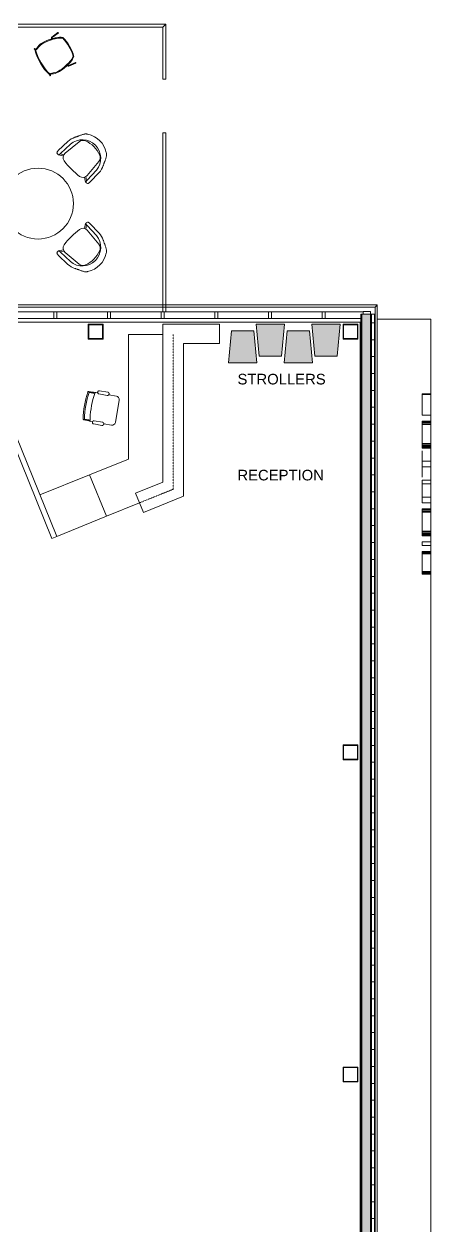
# Model space of a CAD drawing. Header units: inches. Extents: x -445 to 366, y -514 to 778.
# Drawn here: x 92 to 366, y -28 to 778 of the extents above; entities that cross this region are included whole.
import ezdxf

# ---------------------------------------------------------------- set-up
doc = ezdxf.new("R2010")
doc.units = ezdxf.units.IN
doc.header["$MEASUREMENT"] = 0
doc.linetypes.add('Overhead_2_', pattern=[0.15625, 0.09375, -0.0625])
for name, color, linetype, lineweight in [('A-DETL', 90, 'Continuous', 9), ('A-DETL-GENF', 92, 'Continuous', 9), ('A-DETL-THIN', 151, 'Continuous', 9), ('A-FLOR', 192, 'Continuous', 9), ('A-FLOR-HRAL', 11, 'Continuous', 9), ('A-FLOR-OVHD', 1, 'Overhead_2_', 9), ('A-GENM', 13, 'Continuous', 9), ('A-GLAZ-CWMG', 51, 'Continuous', 9), ('A-WALL', 113, 'Continuous', 9), ('A-WALL-PATT', 111, 'Continuous', 13), ('G-ANNO-TEXT', 231, 'Continuous', 9), ('I-FURN', 30, 'Continuous', 13), ('I-WALL', 2, 'Continuous', 9), ('S-COLS', 52, 'Continuous', 9)]:
    doc.layers.add(name, color=color, linetype=linetype, lineweight=lineweight)
doc.styles.add('Arial', font='arial.ttf', dxfattribs={"height": 7.125})

# ---------------------------------------------------------------- blocks, each defined once
blk = doc.blocks.new('HSS-Hollow Structural Section-Column - HSS10X10X3_8-1292112-Test Fit - Mezzanine Plan')
at = {"layer": 'S-COLS'}
h = blk.add_hatch(dxfattribs=at)
h.set_pattern_fill('FP_6', color=256, style=0, pattern_type=2)
h.set_pattern_definition([(315, (-289.956, 311.513), (9.5035, 9.5035), []), (315, (-275.556, 311.513), (9.5035, 9.5035), [])])
h.paths.add_polyline_path([(-5, -5), (5, -5), (5, 5), (-5, 5)], flags=0)
h.paths.add_polyline_path([(-4.651, -4.651), (-4.651, 4.651), (4.651, 4.651), (4.651, -4.651)], flags=0)
for p, q in [((5, 5), (-5, 5)), ((-5, 5), (-5, -5)), ((-4.651, -4.651), (-4.651, 4.651)), ((-4.651, 4.651), (4.651, 4.651)), ((4.651, 4.651), (4.651, -4.651)), ((5, -5), (5, 5)), ((-5, -5), (5, -5)), ((4.651, -4.651), (-4.651, -4.651))]:
    blk.add_line(p, q, dxfattribs=at)
blk = doc.blocks.new('HSS-Hollow Structural Section-Column - HSS10X10X3_8-762141-Test Fit - Mezzanine Plan')
at = {"layer": 'S-COLS'}
h = blk.add_hatch(dxfattribs=at)
h.set_pattern_fill('FP_7', color=256, style=0, pattern_type=2)
h.set_pattern_definition([(135, (571.956, -311.513), (-9.50352, -9.50352), []), (135, (557.556, -311.513), (-9.50352, -9.50352), [])])
h.paths.add_polyline_path([(5, -5), (5, 5), (-5, 5), (-5, -5), (-1.803, -5)], flags=0)
h.paths.add_polyline_path([(4.651, -4.651), (-4.651, -4.651), (-4.651, 4.651), (4.651, 4.651)], flags=0)
for p, q in [((5, 5), (-5, 5)), ((-5, 5), (-5, -5)), ((-4.651, -4.651), (-4.651, 4.651)), ((-4.651, 4.651), (4.651, 4.651)), ((4.651, 4.651), (4.651, -4.651)), ((5, -5), (5, 5)), ((-5, -5), (5, -5)), ((4.651, -4.651), (-4.651, -4.651))]:
    blk.add_line(p, q, dxfattribs=at)
blk = doc.blocks.new('HSS-Hollow Structural Section-Column - HSS10X10X3_8-762142-Test Fit - Mezzanine Plan')
at = {"layer": 'S-COLS'}
h = blk.add_hatch(dxfattribs=at)
h.set_pattern_fill('FP_12', color=256, style=0, pattern_type=2)
h.set_pattern_definition([(315, (-73.956, 311.513), (9.5035, 9.5035), []), (315, (-59.556, 311.513), (9.5035, 9.5035), [])])
h.paths.add_polyline_path([(-5, -4.651), (-5, -5), (5, -5), (5, 5), (-5, 5), (-5, 4.651)], flags=0)
h.paths.add_polyline_path([(-4.651, -4.651), (-4.651, 4.651), (4.651, 4.651), (4.651, -4.651)], flags=0)
for p, q in [((5, 5), (-5, 5)), ((-5, 5), (-5, -5)), ((-4.651, -4.651), (-4.651, 4.651)), ((-4.651, 4.651), (4.651, 4.651)), ((4.651, 4.651), (4.651, -4.651)), ((5, -5), (5, 5)), ((-5, -5), (5, -5)), ((4.651, -4.651), (-4.651, -4.651))]:
    blk.add_line(p, q, dxfattribs=at)
blk = doc.blocks.new('Quad Corner Mullion - 5_ x 5_ Quad Corner-1210777-Test Fit - Mezzanine Plan')
at = {"layer": 'A-GLAZ-CWMG'}
for p, q in [((2.5, 2.5), (0.6875, 2.5)), ((2.5, -2.5), (2.5, 2.5)), ((0.6875, -2.5), (2.5, -2.5))]:
    blk.add_line(p, q, dxfattribs=at)
blk = doc.blocks.new('Rectangular Mullion - 2_ x 4_5_ rectangular-1186796-Test Fit - Mezzanine Plan')
at = {"layer": 'A-GLAZ-CWMG'}
for p, q in [((294.51, 580.71), (294.51, 585.21)), ((294.51, 585.21), (320.01, 585.21)), ((318.39, 580.71), (294.51, 580.71)), ((320.01, 585.21), (320.01, 583.64))]:
    blk.add_line(p, q, dxfattribs=at)
blk = doc.blocks.new('Rectangular Mullion - 2_ x 4_5_ rectangular-866087-Test Fit - Mezzanine Plan')
at = {"layer": 'A-GLAZ-CWMG'}
for p, q in [((78.51, 580.71), (78.51, 585.21)), ((78.51, 585.21), (112.51, 585.21)), ((112.51, 580.71), (78.51, 580.71)), ((112.51, 585.21), (112.51, 580.71))]:
    blk.add_line(p, q, dxfattribs=at)
blk = doc.blocks.new('Pad_Site_Main Canopy - Main Canopy-1298050-Test Fit - Mezzanine Plan')
at = {"layer": 'A-GENM'}
for p, q in [((1094.41, 36), (1094.41, 0)), ((923.31, 0), (0, 0)), ((942.59, 0), (938.61, 0)), ((949.02, 0), (945.04, 0)), ((971.06, 0), (967.08, 0)), ((988.36, 0), (986.36, 0)), ((1007.78, 0), (1006.09, 0)), ((1029.82, 0), (1025.84, 0)), ((1094.16, 0), (1044.21, 0)), ((1094.41, 0), (1094.16, 0))]:
    blk.add_line(p, q, dxfattribs=at)
blk = doc.blocks.new('HSS-Hollow Structural Section-Column - HSS10X10X3_8-913546-Test Fit - Mezzanine Plan')
at = {"layer": 'S-COLS'}
h = blk.add_hatch(dxfattribs=at)
h.set_pattern_fill('FP_24', color=256, style=0, pattern_type=2)
h.set_pattern_definition([(135, (571.956, -140.513), (-9.5035, -9.5035), []), (135, (557.556, -140.513), (-9.5035, -9.5035), [])])
h.paths.add_polyline_path([(5, -5), (5, 5), (-5, 5), (-5, -5), (4.651, -5)], flags=0)
h.paths.add_polyline_path([(4.651, -4.651), (-4.651, -4.651), (-4.651, 4.651), (4.651, 4.651)], flags=0)
for p, q in [((5, 5), (-5, 5)), ((-5, 5), (-5, -5)), ((-4.651, -4.651), (-4.651, 4.651)), ((-4.651, 4.651), (4.651, 4.651)), ((4.651, 4.651), (4.651, -4.651)), ((5, -5), (5, 5)), ((-5, -5), (5, -5)), ((4.651, -4.651), (-4.651, -4.651))]:
    blk.add_line(p, q, dxfattribs=at)
blk = doc.blocks.new('Rectangular Mullion - 2_ x 4_5_ rectangular-944029-Test Fit - Mezzanine Plan')
at = {"layer": 'A-GLAZ-CWMG'}
for p, q in [((-1, -2.25), (-1, 2.25)), ((-1, 2.25), (1, 2.25)), ((1, 2.25), (1, -2.25)), ((1, -2.25), (-1, -2.25))]:
    blk.add_line(p, q, dxfattribs=at)
blk = doc.blocks.new('Corrugated Wall Panel - Corrugated Wall Panel-1604849-Test Fit - Mezzanine Plan')
at = {"layer": 'A-GENM'}
for p, q in [((329.51, 589.96), (41.51, 589.96)), ((41.51, 589.92), (329.47, 589.92)), ((41.51, 588.46), (328.01, 588.46)), ((329.47, 589.92), (328.01, 588.46)), ((328.01, 588.46), (328.01, 583.64)), ((329.47, 589.92), (329.47, -478)), ((329.51, -478.04), (329.51, 589.96))]:
    blk.add_line(p, q, dxfattribs=at)
blk = doc.blocks.new('Hecht_PAD_AA-Arch_detached_rvt-1-Test Fit - Mezzanine Plan')
at = {"layer": 'A-WALL-PATT'}
h = blk.add_hatch(dxfattribs=at)
h.set_pattern_fill('FP_1', color=256, style=0, pattern_type=2)
h.set_pattern_definition([(0, (0, 0), (30.72, 7.68), [1.267, -21.773, 1.267, -21.773, -122.88]), (0, (0, 0), (30.72, 7.68), [-46.08, 1.267, -44.813, 1.267, -21.773, -53.76]), (0, (0, 0), (30.72, 7.68), [-115.2, 1.267, -14.093, 1.267, -37.133]), (120, (11.52, 3.84), (-22.011075, 22.7643), [1.267, -21.773, 1.267, -21.773, -122.88]), (120, (11.52, 3.84), (-22.011075, 22.7643), [-46.08, 1.267, -44.813, 1.267, -21.773, -53.76]), (120, (11.52, 3.84), (-22.011075, 22.7643), [-115.2, 1.267, -14.093, 1.267, -37.133]), (240, (15.36, 19.2), (-8.708925, -30.4443), [1.267, -21.773, 1.267, -21.773, -122.88]), (240, (15.36, 19.2), (-8.708925, -30.4443), [-46.08, 1.267, -44.813, 1.267, -21.773, -53.76]), (240, (15.36, 19.2), (-8.708925, -30.4443), [-115.2, 1.267, -14.093, 1.267, -37.133])])
h.paths.add_polyline_path([(318.39, -467.54), (319.01, -467.54), (319.01, 583.64), (318.39, 583.64), (318.39, -466.92)], flags=0)
blk.add_hatch(color=256, dxfattribs=at).paths.add_polyline_path([(319.01, -473.54), (325.01, -473.54), (325.01, 583.64), (319.01, 583.64), (319.01, -470.96)], flags=0)
h = blk.add_hatch(dxfattribs=at)
h.set_pattern_fill('FP_3', color=256, style=0, pattern_type=2)
h.set_pattern_definition([(0, (0, 0), (0, 4.798), []), (315, (0, 0), (4.798427, 0), [6.786, -6.786]), (45, (0, 0), (4.798427, 0), [6.786, -6.786])])
h.paths.add_polyline_path([(325.51, -474.04), (325.51, 583.64), (325.01, 583.64), (325.01, -474.04)], flags=0)
h = blk.add_hatch(dxfattribs=at)
h.set_pattern_fill('FP_2', color=256, style=0, pattern_type=2)
h.set_pattern_definition([(0, (0, 0), (0, 11.331), []), (90, (0, 0), (-11.331, 7e-16), [])])
h.paths.add_polyline_path([(327.51, -476.04), (327.51, 583.64), (325.51, 583.64), (325.51, -476.04), (326.59, -476.04)], flags=0)
at = {"layer": 'A-GENM'}
for p, q in [((359.51, 529.94), (359.51, 530.25)), ((359.51, 530.25), (365.51, 530.25)), ((359.51, 529.94), (359.51, 515.87)), ((365.51, 529.94), (359.51, 529.94)), ((365.51, 530.25), (365.51, 529.94)), ((365.51, 515.87), (365.51, 529.94)), ((359.51, 515.87), (365.51, 515.87)), ((359.51, 511.6), (359.51, 511.89)), ((359.51, 511.89), (365.51, 511.89)), ((359.51, 510.98), (359.51, 511.6)), ((359.51, 511.6), (365.51, 511.6)), ((359.51, 510.12), (359.51, 510.98)), ((359.51, 510.98), (365.51, 510.98)), ((359.51, 509.78), (359.51, 510.12)), ((359.51, 510.12), (365.51, 510.12)), ((359.51, 509.78), (359.51, 496.93)), ((365.51, 509.78), (359.51, 509.78)), ((365.51, 511.89), (365.51, 511.6)), ((365.51, 511.6), (365.51, 510.98)), ((365.51, 510.98), (365.51, 510.12)), ((365.51, 510.12), (365.51, 509.78)), ((365.51, 496.93), (365.51, 509.78)), ((359.51, 496.93), (365.51, 496.93)), ((359.51, 496.48), (359.51, 496.93)), ((359.51, 495.68), (359.51, 496.48)), ((359.51, 496.48), (365.51, 496.48)), ((359.51, 495.02), (359.51, 495.68)), ((359.51, 495.68), (365.51, 495.68)), ((359.51, 494.5), (359.51, 495.02)), ((359.51, 495.02), (365.51, 495.02)), ((359.51, 494.13), (359.51, 494.5)), ((359.51, 494.5), (365.51, 494.5)), ((359.51, 493.9), (359.51, 494.13)), ((359.51, 494.13), (365.51, 494.13)), ((359.51, 493.83), (359.51, 493.9)), ((359.51, 493.9), (365.51, 493.9)), ((359.51, 493.83), (365.51, 493.83)), ((359.51, 485.11), (359.51, 492.13)), ((365.51, 496.93), (365.51, 496.48)), ((365.51, 496.48), (365.51, 495.68)), ((365.51, 495.68), (365.51, 495.02)), ((365.51, 495.02), (365.51, 494.5)), ((365.51, 494.5), (365.51, 494.13)), ((365.51, 494.13), (365.51, 493.9)), ((365.51, 493.9), (365.51, 493.83)), ((365.51, 492.13), (365.51, 485.11)), ((359.51, 485.11), (359.51, 481.43)), ((365.51, 485.11), (359.51, 485.11)), ((365.51, 481.43), (365.51, 485.11)), ((359.51, 481.43), (365.51, 481.43)), ((359.51, 474.41), (359.51, 481.43)), ((365.51, 481.43), (365.51, 474.41)), ((359.51, 472.4), (359.51, 469.96)), ((365.51, 472.4), (359.51, 472.4)), ((359.51, 469.96), (365.51, 469.96)), ((359.51, 461.04), (359.51, 469.96)), ((365.51, 469.96), (365.51, 472.4)), ((365.51, 469.96), (365.51, 461.04)), ((359.51, 461.04), (359.51, 457.1)), ((365.51, 461.04), (359.51, 461.04)), ((365.51, 457.1), (365.51, 461.04)), ((359.51, 457.1), (365.51, 457.1)), ((359.51, 452.84), (359.51, 453.12)), ((359.51, 453.12), (365.51, 453.12)), ((359.51, 452.22), (359.51, 452.84)), ((359.51, 452.84), (365.51, 452.84)), ((359.51, 451.36), (359.51, 452.22)), ((359.51, 452.22), (365.51, 452.22)), ((359.51, 451.02), (359.51, 451.36)), ((359.51, 451.36), (365.51, 451.36)), ((365.51, 453.12), (365.51, 452.84)), ((365.51, 452.84), (365.51, 452.22)), ((365.51, 452.22), (365.51, 451.36)), ((365.51, 451.36), (365.51, 451.02)), ((359.51, 451.02), (359.51, 438.17)), ((365.51, 451.02), (359.51, 451.02)), ((365.51, 438.17), (365.51, 451.02)), ((359.51, 438.17), (365.51, 438.17)), ((359.51, 437.71), (359.51, 438.17)), ((359.51, 436.92), (359.51, 437.71)), ((359.51, 437.71), (365.51, 437.71)), ((359.51, 436.26), (359.51, 436.92)), ((359.51, 436.92), (365.51, 436.92)), ((359.51, 435.74), (359.51, 436.26)), ((359.51, 436.26), (365.51, 436.26)), ((359.51, 435.36), (359.51, 435.74)), ((359.51, 435.74), (365.51, 435.74)), ((359.51, 435.14), (359.51, 435.36)), ((359.51, 435.36), (365.51, 435.36)), ((359.51, 435.07), (359.51, 435.14)), ((359.51, 435.14), (365.51, 435.14)), ((365.51, 438.17), (365.51, 437.71)), ((365.51, 437.71), (365.51, 436.92)), ((365.51, 436.92), (365.51, 436.26)), ((365.51, 436.26), (365.51, 435.74)), ((365.51, 435.74), (365.51, 435.36)), ((365.51, 435.36), (365.51, 435.14)), ((365.51, 435.14), (365.51, 435.07)), ((359.51, 435.07), (365.51, 435.07)), ((359.51, 431.09), (359.51, 428.64)), ((365.51, 431.09), (359.51, 431.09)), ((359.51, 428.64), (365.51, 428.64)), ((365.51, 428.64), (365.51, 431.09)), ((359.51, 424.47), (359.51, 424.66)), ((359.51, 424.66), (365.51, 424.66)), ((359.51, 424.35), (359.51, 424.47)), ((359.51, 424.47), (365.51, 424.47)), ((359.51, 424.08), (359.51, 424.35)), ((359.51, 424.35), (365.51, 424.35)), ((359.51, 423.38), (359.51, 424.08)), ((359.51, 424.08), (365.51, 424.08)), ((359.51, 423.03), (359.51, 423.38)), ((359.51, 423.38), (365.51, 423.38)), ((359.51, 423.03), (359.51, 411.11)), ((365.51, 423.03), (359.51, 423.03)), ((365.51, 424.66), (365.51, 424.47)), ((365.51, 424.47), (365.51, 424.35)), ((365.51, 424.35), (365.51, 424.08)), ((365.51, 424.08), (365.51, 423.38)), ((365.51, 423.38), (365.51, 423.03)), ((365.51, 411.11), (365.51, 423.03)), ((359.51, 411.11), (365.51, 411.11)), ((359.51, 410.82), (359.51, 411.11)), ((365.51, 411.11), (365.51, 410.82)), ((359.51, 410.18), (359.51, 410.82)), ((359.51, 410.82), (365.51, 410.82)), ((359.51, 409.97), (359.51, 410.18)), ((359.51, 410.18), (365.51, 410.18)), ((359.51, 409.36), (359.51, 409.97)), ((359.51, 409.97), (365.51, 409.97)), ((365.51, 409.36), (359.51, 409.36)), ((365.51, 410.82), (365.51, 410.18)), ((365.51, 410.18), (365.51, 409.97)), ((365.51, 409.97), (365.51, 409.36))]:
    blk.add_line(p, q, dxfattribs=at)
at = {"layer": 'A-WALL'}
for p, q in [((318.39, 583.64), (318.39, -466.92)), ((328.01, 583.64), (318.39, 583.64)), ((319.01, -467.54), (319.01, 583.64)), ((325.01, -473.54), (325.01, 583.64)), ((325.51, -474.04), (325.51, 583.64)), ((327.51, -476.04), (327.51, 583.64)), ((328.01, -476.54), (328.01, 583.64))]:
    blk.add_line(p, q, dxfattribs=at)
for name, p in [('Corrugated Wall Panel - Corrugated Wall Panel-1604849-Test Fit - Mezzanine Plan', (0, 0)), ('Rectangular Mullion - 2_ x 4_5_ rectangular-866087-Test Fit - Mezzanine Plan', (0, 0)), ('Rectangular Mullion - 2_ x 4_5_ rectangular-866087-Test Fit - Mezzanine Plan', (36, 0)), ('Rectangular Mullion - 2_ x 4_5_ rectangular-866087-Test Fit - Mezzanine Plan', (72, 0)), ('Rectangular Mullion - 2_ x 4_5_ rectangular-866087-Test Fit - Mezzanine Plan', (108, 0)), ('Rectangular Mullion - 2_ x 4_5_ rectangular-866087-Test Fit - Mezzanine Plan', (144, 0)), ('Rectangular Mullion - 2_ x 4_5_ rectangular-866087-Test Fit - Mezzanine Plan', (180, 0)), ('Rectangular Mullion - 2_ x 4_5_ rectangular-1186796-Test Fit - Mezzanine Plan', (0, 0))]:
    blk.add_blockref(name, p)
for name, p, rotation in [('Pad_Site_Main Canopy - Main Canopy-1298050-Test Fit - Mezzanine Plan', (365.51, -513.96), 89.9999999999999), ('Quad Corner Mullion - 5_ x 5_ Quad Corner-1210777-Test Fit - Mezzanine Plan', (322.51, 582.96), 89.99999999999991), ('HSS-Hollow Structural Section-Column - HSS10X10X3_8-913546-Test Fit - Mezzanine Plan', (140.51, 571.96), 270.0000000000001), ('HSS-Hollow Structural Section-Column - HSS10X10X3_8-762141-Test Fit - Mezzanine Plan', (311.51, 571.96), 270.0000000000002), ('HSS-Hollow Structural Section-Column - HSS10X10X3_8-1292112-Test Fit - Mezzanine Plan', (311.51, 289.96), 89.99999999999993), ('HSS-Hollow Structural Section-Column - HSS10X10X3_8-762142-Test Fit - Mezzanine Plan', (311.51, 73.96), 89.99999999999993)]:
    blk.add_blockref(name, p, dxfattribs=dict(rotation=rotation))
at = {"extrusion": (0, 0, -1), "rotation": 180}
for p in [(-113.51, 582.96), (-149.51, 582.96), (-185.51, 582.96), (-221.51, 582.96), (-257.51, 582.96), (-293.51, 582.96)]:
    blk.add_blockref('Rectangular Mullion - 2_ x 4_5_ rectangular-944029-Test Fit - Mezzanine Plan', p, dxfattribs=at)
blk = doc.blocks.new('Seating - Desk - Task - Steelcase - Think - EX-C1-2109714-Test Fit - Mezzanine Plan')
at = {"layer": 'I-FURN'}
for p, q in [((-8.93, 8.24), (-8.93, 5.4)), ((9.24, 4.39), (9.24, 8.25)), ((-11.1, 1.6), (-11.1, -4.01)), ((-9.83, 3.91), (-9.83, 2.66)), ((-8.94, -4.01), (-8.94, 1.6)), ((-8.93, 5.38), (-8.93, 4.37)), ((9.34, 1.6), (9.34, -4.01)), ((9.91, 2.54), (9.91, 3.91)), ((11.51, -4.01), (11.51, 1.6)), ((-9.83, -5.07), (-9.83, -10.25)), ((9.91, -10.14), (9.91, -4.96)), ((-7.53, -12.55), (7.72, -12.55))]:
    blk.add_line(p, q, dxfattribs=at)
at = {"layer": 'I-FURN', "flags": 128}
for points in [[(-9.44, 8.69), (-9.44, 8.06), (-9.44, 7.48), (-9.44, 6.95), (-9.44, 6.49), (-9.44, 6.08), (-9.44, 5.73), (-9.44, 5.44), (-9.44, 5.21), (-9.44, 5.04), (-9.44, 4.93), (-9.44, 4.88), (-9.44, 4.88)], [(9.75, 4.9), (9.75, 4.93), (9.75, 5.02), (9.75, 5.17), (9.75, 5.38), (9.75, 5.65), (9.75, 5.98), (9.75, 6.37), (9.75, 6.82), (9.75, 7.33), (9.75, 7.89), (9.75, 8.51), (9.75, 8.71)], [(-8.94, 1.6), (-8.94, 1.64), (-8.94, 1.68), (-8.94, 1.73), (-8.95, 1.77), (-8.96, 1.81), (-8.97, 1.86), (-8.98, 1.9), (-8.99, 1.94), (-9.01, 1.98), (-9.02, 2.02), (-9.04, 2.06), (-9.06, 2.1), (-9.08, 2.14), (-9.1, 2.17), (-9.12, 2.21), (-9.15, 2.24), (-9.18, 2.28), (-9.2, 2.31), (-9.23, 2.34), (-9.26, 2.37), (-9.3, 2.4), (-9.33, 2.43), (-9.36, 2.46), (-9.4, 2.48), (-9.43, 2.51), (-9.47, 2.53), (-9.51, 2.55), (-9.55, 2.57), (-9.59, 2.59), (-9.63, 2.61), (-9.67, 2.62), (-9.71, 2.64), (-9.75, 2.65), (-9.79, 2.66), (-9.83, 2.66), (-9.88, 2.67), (-9.92, 2.68), (-9.96, 2.68), (-10.01, 2.68), (-10.05, 2.68), (-10.09, 2.68), (-10.14, 2.67), (-10.18, 2.67), (-10.22, 2.66), (-10.26, 2.65), (-10.31, 2.64), (-10.35, 2.63), (-10.39, 2.62), (-10.43, 2.6), (-10.47, 2.58), (-10.51, 2.56), (-10.55, 2.54), (-10.58, 2.52), (-10.62, 2.5), (-10.65, 2.47), (-10.69, 2.45), (-10.72, 2.42), (-10.75, 2.39), (-10.79, 2.36), (-10.82, 2.33), (-10.84, 2.3), (-10.87, 2.26), (-10.9, 2.23), (-10.92, 2.19), (-10.95, 2.16), (-10.97, 2.12), (-10.99, 2.08), (-11.01, 2.04), (-11.02, 2), (-11.04, 1.96), (-11.05, 1.92), (-11.06, 1.88), (-11.07, 1.84), (-11.08, 1.79), (-11.09, 1.75), (-11.09, 1.71), (-11.1, 1.66), (-11.1, 1.62), (-11.1, 1.6)], [(-9.44, 4.88), (-9.44, 4.91), (-9.44, 5), (-9.44, 5.08)], [(-8.93, 4.37), (-8.95, 4.37), (-8.97, 4.37), (-8.99, 4.38), (-9.01, 4.38), (-9.03, 4.38), (-9.05, 4.39), (-9.07, 4.39), (-9.09, 4.4), (-9.11, 4.4), (-9.13, 4.41), (-9.15, 4.42), (-9.16, 4.43), (-9.18, 4.44), (-9.2, 4.45), (-9.22, 4.46), (-9.23, 4.47), (-9.25, 4.48), (-9.26, 4.5), (-9.28, 4.51), (-9.29, 4.53), (-9.31, 4.54), (-9.32, 4.56), (-9.33, 4.57), (-9.35, 4.59), (-9.36, 4.6), (-9.37, 4.62), (-9.38, 4.64), (-9.39, 4.66), (-9.4, 4.68), (-9.4, 4.69), (-9.41, 4.71), (-9.42, 4.73), (-9.42, 4.75), (-9.43, 4.77), (-9.43, 4.79), (-9.43, 4.81), (-9.44, 4.83), (-9.44, 4.85), (-9.44, 4.87), (-9.44, 4.88)], [(9.24, 4.39), (7.14, 4.71), (5.03, 4.94), (2.91, 5.09), (0.79, 5.16), (-1.33, 5.14), (-3.45, 5.04), (-5.57, 4.85), (-7.68, 4.58), (-8.93, 4.37)], [(9.75, 4.9), (9.75, 4.88), (9.75, 4.86), (9.74, 4.84), (9.74, 4.82), (9.74, 4.8), (9.73, 4.78), (9.73, 4.76), (9.72, 4.74), (9.72, 4.72), (9.71, 4.7), (9.7, 4.68), (9.69, 4.66), (9.68, 4.64), (9.67, 4.63), (9.66, 4.61), (9.65, 4.59), (9.63, 4.58), (9.62, 4.56), (9.61, 4.55), (9.59, 4.53), (9.58, 4.52), (9.56, 4.5), (9.55, 4.49), (9.53, 4.48), (9.51, 4.47), (9.5, 4.46), (9.48, 4.45), (9.46, 4.44), (9.44, 4.43), (9.42, 4.42), (9.41, 4.42), (9.39, 4.41), (9.37, 4.4), (9.35, 4.4), (9.33, 4.4), (9.31, 4.39), (9.29, 4.39), (9.27, 4.39), (9.25, 4.39), (9.24, 4.39)], [(11.51, 1.6), (11.51, 1.64), (11.51, 1.69), (11.5, 1.73), (11.5, 1.77), (11.49, 1.81), (11.48, 1.86), (11.47, 1.9), (11.46, 1.94), (11.44, 1.98), (11.43, 2.02), (11.41, 2.06), (11.39, 2.1), (11.37, 2.14), (11.35, 2.17), (11.32, 2.21), (11.3, 2.25), (11.27, 2.28), (11.24, 2.31), (11.21, 2.35), (11.18, 2.38), (11.15, 2.41), (11.12, 2.43), (11.08, 2.46), (11.05, 2.49), (11.01, 2.51), (10.98, 2.53), (10.94, 2.55), (10.9, 2.57), (10.86, 2.59), (10.82, 2.61), (10.78, 2.62), (10.74, 2.64), (10.7, 2.65), (10.65, 2.66), (10.61, 2.67), (10.57, 2.67), (10.53, 2.68), (10.48, 2.68), (10.44, 2.68), (10.4, 2.68), (10.35, 2.68), (10.31, 2.68), (10.27, 2.67), (10.22, 2.66), (10.18, 2.65), (10.14, 2.64), (10.1, 2.63), (10.06, 2.62), (10.02, 2.6), (9.98, 2.58), (9.94, 2.57), (9.9, 2.54), (9.86, 2.52), (9.83, 2.5), (9.79, 2.47), (9.76, 2.45), (9.72, 2.42), (9.69, 2.39), (9.66, 2.36), (9.63, 2.33), (9.6, 2.3), (9.57, 2.26), (9.55, 2.23), (9.52, 2.19), (9.5, 2.16), (9.48, 2.12), (9.46, 2.08), (9.44, 2.04), (9.42, 2), (9.41, 1.96), (9.39, 1.92), (9.38, 1.88), (9.37, 1.84), (9.36, 1.79), (9.35, 1.75), (9.35, 1.71), (9.35, 1.67), (9.34, 1.62), (9.34, 1.6)], [(9.75, 5.1), (9.75, 4.97), (9.75, 4.91), (9.75, 4.9)], [(-11.1, -4.01), (-11.1, -4.05), (-11.1, -4.1), (-11.09, -4.14), (-11.09, -4.18), (-11.08, -4.22), (-11.07, -4.27), (-11.06, -4.31), (-11.05, -4.35), (-11.03, -4.39), (-11.01, -4.43), (-11, -4.47), (-10.98, -4.51), (-10.96, -4.55), (-10.93, -4.58), (-10.91, -4.62), (-10.89, -4.66), (-10.86, -4.69), (-10.83, -4.72), (-10.8, -4.76), (-10.77, -4.79), (-10.74, -4.82), (-10.71, -4.84), (-10.67, -4.87), (-10.64, -4.9), (-10.6, -4.92), (-10.57, -4.94), (-10.53, -4.96), (-10.49, -4.98), (-10.45, -5), (-10.41, -5.02), (-10.37, -5.03), (-10.33, -5.05), (-10.29, -5.06), (-10.24, -5.07), (-10.2, -5.08), (-10.16, -5.08), (-10.12, -5.09), (-10.07, -5.09), (-10.03, -5.09), (-9.99, -5.09), (-9.94, -5.09), (-9.9, -5.09), (-9.86, -5.08), (-9.81, -5.07), (-9.77, -5.06), (-9.73, -5.05), (-9.69, -5.04), (-9.65, -5.03), (-9.61, -5.01), (-9.57, -4.99), (-9.53, -4.98), (-9.49, -4.95), (-9.45, -4.93), (-9.42, -4.91), (-9.38, -4.88), (-9.35, -4.86), (-9.31, -4.83), (-9.28, -4.8), (-9.25, -4.77), (-9.22, -4.74), (-9.19, -4.71), (-9.16, -4.67), (-9.14, -4.64), (-9.11, -4.6), (-9.09, -4.57), (-9.07, -4.53), (-9.05, -4.49), (-9.03, -4.45), (-9.01, -4.41), (-9, -4.37), (-8.98, -4.33), (-8.97, -4.29), (-8.96, -4.25), (-8.95, -4.21), (-8.95, -4.16), (-8.94, -4.12), (-8.94, -4.08), (-8.94, -4.03), (-8.94, -4.01)], [(9.34, -4.01), (9.34, -4.05), (9.35, -4.1), (9.35, -4.14), (9.36, -4.18), (9.37, -4.23), (9.37, -4.27), (9.39, -4.31), (9.4, -4.35), (9.41, -4.39), (9.43, -4.43), (9.45, -4.47), (9.47, -4.51), (9.49, -4.55), (9.51, -4.59), (9.53, -4.62), (9.56, -4.66), (9.58, -4.69), (9.61, -4.72), (9.64, -4.76), (9.67, -4.79), (9.7, -4.82), (9.74, -4.85), (9.77, -4.87), (9.81, -4.9), (9.84, -4.92), (9.88, -4.94), (9.92, -4.97), (9.96, -4.99), (9.99, -5), (10.03, -5.02), (10.08, -5.04), (10.12, -5.05), (10.16, -5.06), (10.2, -5.07), (10.24, -5.08), (10.29, -5.08), (10.33, -5.09), (10.37, -5.09), (10.42, -5.09), (10.46, -5.09), (10.5, -5.09), (10.55, -5.09), (10.59, -5.08), (10.63, -5.07), (10.67, -5.07), (10.72, -5.05), (10.76, -5.04), (10.8, -5.03), (10.84, -5.01), (10.88, -5), (10.92, -4.98), (10.96, -4.96), (10.99, -4.93), (11.03, -4.91), (11.07, -4.89), (11.1, -4.86), (11.13, -4.83), (11.17, -4.8), (11.2, -4.77), (11.23, -4.74), (11.26, -4.71), (11.28, -4.68), (11.31, -4.64), (11.33, -4.61), (11.36, -4.57), (11.38, -4.53), (11.4, -4.49), (11.42, -4.45), (11.43, -4.41), (11.45, -4.37), (11.46, -4.33), (11.47, -4.29), (11.49, -4.25), (11.49, -4.21), (11.5, -4.16), (11.51, -4.12), (11.51, -4.08), (11.51, -4.03), (11.51, -4.01)]]:
    blk.add_lwpolyline(points, dxfattribs=at)
at = {"layer": 'I-FURN'}
for centre, radius, start, end in [((-8.51, 3.91), 1.32, 132.18734, 180), ((8.59, 3.91), 1.32, 360, 35.72267), ((-7.53, -10.25), 2.3, 180, 270), ((7.49, -10.14), 2.42, 275.31931, 360)]:
    blk.add_arc(centre, radius, start, end, dxfattribs=at)
for centre, major_axis, ratio, start_param, end_param in [((-8.93, 8.69), (0.507, 0), 0.899459, 1.913366, 4.712389), ((0.2, -38.81), (54.09, 0), 0.899459, 1.402966, 1.74368), ((0.2, -38.81), (53.09, 0), 0.899459, 1.399774, 1.74371), ((9.24, 8.71), (-0.507, 0), 0.899459, 1.570796, 4.712389), ((-8.93, 5.08), (0.507, 0), 0.99468, 2.996027, 3.185649), ((9.24, 5.1), (0.507, 0), 0.99468, 6.021386, 6.283185)]:
    blk.add_ellipse(centre, major_axis=major_axis, ratio=ratio, start_param=start_param, end_param=end_param, dxfattribs=at)
blk = doc.blocks.new('Railing - Railing-2618408-Test Fit - Mezzanine Plan')
at = {"layer": 'A-FLOR-HRAL'}
for p, q in [((185.51, 705.21), (187.51, 705.21)), ((185.51, 585.21), (185.51, 705.21)), ((187.51, 705.21), (187.51, 585.21)), ((187.51, 585.21), (185.51, 585.21))]:
    blk.add_line(p, q, dxfattribs=at)
blk = doc.blocks.new('Railing - Railing-2618490-Test Fit - Mezzanine Plan')
at = {"layer": 'A-FLOR-HRAL'}
for p, q in [((-320.49, 741.21), (-320.49, 778.21)), ((-318.49, 776.21), (-320.49, 778.21)), ((-320.49, 778.21), (187.51, 778.21)), ((-318.49, 776.21), (-318.49, 741.21)), ((185.51, 776.21), (-318.49, 776.21)), ((185.51, 776.21), (187.51, 778.21)), ((185.51, 741.21), (185.51, 776.21)), ((187.51, 778.21), (187.51, 741.21)), ((-318.49, 741.21), (-320.49, 741.21)), ((187.51, 741.21), (185.51, 741.21))]:
    blk.add_line(p, q, dxfattribs=at)
blk = doc.blocks.new('Steelcase Coalesse - Emu Lyze - Lounge Chair - Lounge Chair-2487484-Test Fit - Mezzanine Plan')
at = {"layer": 'I-FURN'}
for p, q in [((-10.5, -9.18), (-9.33, 2.93)), ((-9.13, 3.83), (-9.74, 4.27)), ((-8.75, 4.67), (-9.15, 4.96)), ((8.74, 4.68), (9.15, 4.93)), ((9.13, 3.84), (9.74, 4.28)), ((9.33, 2.93), (10.5, -9.18)), ((-14.84, -2.21), (-15, -11.18)), ((-12.36, -2.37), (-12.59, -11.51)), ((12.59, -11.51), (12.36, -2.37)), ((15, -11.18), (14.84, -2.21)), ((-12.97, -13.26), (-13.11, -13.11)), ((-10.08, -11.31), (-12.97, -13.26)), ((-10.41, -10.45), (-12.6, -11.93)), ((10.08, -11.31), (12.97, -13.26)), ((10.41, -10.45), (12.6, -11.93)), ((12.97, -13.26), (13.11, -13.11)), ((13.11, -13.11), (13.28, -13.11))]:
    blk.add_line(p, q, dxfattribs=at)
for centre, radius, start, end in [((0, -3.12), 16.3, 57.60822, 122.39178), ((-5.25, 2.53), 4.1, 111.54081, 174.46095), ((0, -10.76), 18.39, 68.45919, 111.54081), ((5.25, 2.53), 4.1, 5.53905, 68.45919), ((-13.57, -11.03), 2.11, 243.11502, 271.90574), ((-13.42, -11.17), 1.97, 267.62111, 280.59671), ((-6.77, -9.54), 3.75, 174.46095, 261.701), ((0, 36.85), 50.63, 261.701, 278.299), ((6.77, -9.54), 3.75, 278.299, 5.53905)]:
    blk.add_arc(centre, radius, start, end, dxfattribs=at)
for centre, major_axis, ratio, start_param, end_param in [((0, -3.39), (12.4, 0), 0.997451, 0.082108, 3.059485), ((0.04, -3.39), (14.93, 0), 0.99863, 2.696731, 3.062117), ((-0.04, -3.39), (14.93, 0), 0.99863, 0.079475, 0.444862), ((-14.43, -11.15), (0, 1.78), 0.325568, 1.586809, 2.978005), ((-13.1, -11.53), (0, 1.58), 0.325568, 3.166307, 4.725892), ((13.1, -11.53), (0, 1.58), 0.325568, 1.60277, 3.171642), ((13.58, 5.26), (0, 18.4), 0.325568, 3.09155, 3.298572), ((14.43, -11.15), (0, 1.78), 0.325568, 3.298572, 4.696377)]:
    blk.add_ellipse(centre, major_axis=major_axis, ratio=ratio, start_param=start_param, end_param=end_param, dxfattribs=at)
for points in [[(-10.43, 9.1), (-10.58, 8.85), (-10.88, 8.33), (-11.32, 7.51), (-11.74, 6.65), (-12.01, 6.05), (-12.14, 5.74)], [(12.14, 5.74), (12.01, 6.05), (11.74, 6.65), (11.32, 7.51), (10.88, 8.33), (10.58, 8.85), (10.43, 9.1)], [(-12.14, 5.74), (-12.21, 5.58), (-12.36, 5.24), (-12.61, 4.71), (-12.88, 4.16), (-13.16, 3.59), (-13.34, 3.21), (-13.44, 3.02)], [(13.44, 3.02), (13.34, 3.21), (13.16, 3.59), (12.88, 4.16), (12.61, 4.71), (12.36, 5.24), (12.21, 5.58), (12.14, 5.74)]]:
    blk.add_open_spline(points, degree=3, dxfattribs=at)
for points, knots in [([(-8.73, 10.64), (-8.91, 10.54), (-9.16, 10.36), (-9.45, 10.14), (-9.6, 10.01), (-9.7, 9.93), (-9.77, 9.87), (-9.84, 9.8), (-9.93, 9.71), (-10.03, 9.61), (-10.13, 9.51), (-10.21, 9.4), (-10.32, 9.27), (-10.39, 9.17), (-10.43, 9.1)], [0, 0, 0, 0, 0.25, 0.375, 0.4375, 0.5, 0.53125, 0.5625, 0.625, 0.6875, 0.75, 0.8125, 0.875, 1, 1, 1, 1]), ([(10.43, 9.1), (10.39, 9.17), (10.32, 9.27), (10.21, 9.4), (10.13, 9.51), (10.03, 9.61), (9.93, 9.71), (9.82, 9.82), (9.71, 9.92), (9.6, 10.01), (9.45, 10.14), (9.16, 10.36), (8.91, 10.54), (8.73, 10.64)], [0, 0, 0, 0, 0.125, 0.1875, 0.25, 0.3125, 0.375, 0.4375, 0.5, 0.5625, 0.625, 0.75, 1, 1, 1, 1])]:
    blk.add_open_spline(points, degree=3, knots=knots, dxfattribs=at)
blk = doc.blocks.new('Steelcase Coalesse - Emu Lyze - Lounge Chair - Lounge Chair-2489004-Test Fit - Mezzanine Plan')
at = {"layer": 'I-FURN'}
for p, q in [((-14.84, 2.21), (-15, 11.18)), ((-12.97, 13.26), (-13.11, 13.11)), ((-10.08, 11.31), (-12.97, 13.26)), ((-10.41, 10.45), (-12.6, 11.93)), ((-12.36, 2.37), (-12.59, 11.51)), ((-10.5, 9.18), (-9.33, -2.93)), ((9.33, -2.93), (10.5, 9.18)), ((10.08, 11.31), (12.97, 13.26)), ((10.41, 10.45), (12.6, 11.93)), ((12.59, 11.51), (12.36, 2.37)), ((12.97, 13.26), (13.11, 13.11)), ((13.11, 13.11), (13.28, 13.11)), ((15, 11.18), (14.84, 2.21)), ((-9.13, -3.83), (-9.74, -4.27)), ((-8.75, -4.67), (-9.15, -4.96)), ((8.74, -4.68), (9.15, -4.93)), ((9.13, -3.84), (9.74, -4.28))]:
    blk.add_line(p, q, dxfattribs=at)
for centre, radius, start, end in [((-13.57, 11.03), 2.11, 88.09426, 116.88498), ((-13.42, 11.17), 1.97, 79.40329, 92.37889), ((-6.77, 9.54), 3.75, 98.299, 185.53905), ((0, -36.85), 50.63, 81.701, 98.299), ((6.77, 9.54), 3.75, 354.46095, 81.701), ((-5.25, -2.53), 4.1, 185.53905, 248.45919), ((0, 10.76), 18.39, 248.45919, 291.54081), ((5.25, -2.53), 4.1, 291.54081, 354.46095), ((0, 3.12), 16.3, 237.60822, 302.39178)]:
    blk.add_arc(centre, radius, start, end, dxfattribs=at)
for centre, major_axis, ratio, start_param, end_param in [((-14.43, 11.15), (0, 1.78), 0.325568, 0.163588, 1.554784), ((-13.1, 11.53), (0, 1.58), 0.325568, 4.698886, 6.258471), ((13.1, 11.53), (0, 1.58), 0.325568, 6.253135, 7.822008), ((13.58, -5.26), (0, 18.4), 0.325568, 6.126206, 6.333228), ((14.43, 11.15), (0, 1.78), 0.325568, 4.728401, 6.126206), ((0.04, 3.39), (14.93, 0), 0.99863, 3.221068, 3.586455), ((0, 3.39), (12.4, 0), 0.997451, 3.2237, 6.201078), ((-0.04, 3.39), (14.93, 0), 0.99863, 5.838323, 6.20371)]:
    blk.add_ellipse(centre, major_axis=major_axis, ratio=ratio, start_param=start_param, end_param=end_param, dxfattribs=at)
for points in [[(-12.14, -5.74), (-12.21, -5.58), (-12.36, -5.24), (-12.61, -4.71), (-12.88, -4.16), (-13.16, -3.59), (-13.34, -3.21), (-13.44, -3.02)], [(-10.43, -9.1), (-10.58, -8.85), (-10.88, -8.33), (-11.32, -7.51), (-11.74, -6.65), (-12.01, -6.05), (-12.14, -5.74)], [(12.14, -5.74), (12.01, -6.05), (11.74, -6.65), (11.32, -7.51), (10.88, -8.33), (10.58, -8.85), (10.43, -9.1)], [(13.44, -3.02), (13.34, -3.21), (13.16, -3.59), (12.88, -4.16), (12.61, -4.71), (12.36, -5.24), (12.21, -5.58), (12.14, -5.74)]]:
    blk.add_open_spline(points, degree=3, dxfattribs=at)
for points, knots in [([(-8.73, -10.64), (-8.91, -10.54), (-9.16, -10.36), (-9.45, -10.14), (-9.6, -10.01), (-9.7, -9.93), (-9.77, -9.87), (-9.84, -9.8), (-9.93, -9.71), (-10.03, -9.61), (-10.13, -9.51), (-10.21, -9.4), (-10.32, -9.27), (-10.39, -9.17), (-10.43, -9.1)], [0, 0, 0, 0, 0.25, 0.375, 0.4375, 0.5, 0.53125, 0.5625, 0.625, 0.6875, 0.75, 0.8125, 0.875, 1, 1, 1, 1]), ([(10.43, -9.1), (10.39, -9.17), (10.32, -9.27), (10.21, -9.4), (10.13, -9.51), (10.03, -9.61), (9.93, -9.71), (9.82, -9.82), (9.71, -9.92), (9.6, -10.01), (9.45, -10.14), (9.16, -10.36), (8.91, -10.54), (8.73, -10.64)], [0, 0, 0, 0, 0.125, 0.1875, 0.25, 0.3125, 0.375, 0.4375, 0.5, 0.5625, 0.625, 0.75, 1, 1, 1, 1])]:
    blk.add_open_spline(points, degree=3, knots=knots, dxfattribs=at)
blk = doc.blocks.new('Steelcase Coalesse - Emu Heaven - Table - Glass Top - 51Dia-2619009-Test Fit - Mezzanine Plan')
at = {"layer": 'I-FURN'}
blk.add_circle((23.8, 15.68), 23.75, dxfattribs=at)
blk = doc.blocks.new('Steelcase Coalesse - Emu Heaven - Seating - Chair - Chair-2494772-Test Fit - Mezzanine Plan')
at = {"layer": 'I-FURN'}
for p, q in [((4.24, 2.65), (3.79, 2.83)), ((4.36, 3.12), (3.97, 3.28)), ((23.91, 3.12), (24.29, 3.28)), ((24.03, 2.65), (24.48, 2.83)), ((2.28, -15.9), (2.81, -10.9)), ((2.78, -15.95), (3.3, -11)), ((3.8, -9.85), (3.05, -10.46)), ((3.93, -10.37), (3.42, -10.79)), ((3.93, -10.37), (3.8, -9.85)), ((4.41, -10.25), (4.19, -9.39)), ((23.85, -10.27), (24.07, -9.39)), ((24.34, -10.37), (24.47, -9.85)), ((24.34, -10.37), (24.85, -10.79)), ((24.47, -9.85), (25.22, -10.46)), ((25.49, -15.95), (24.97, -11)), ((25.98, -15.9), (25.46, -10.9))]:
    blk.add_line(p, q, dxfattribs=at)
for centre, radius, start, end in [((16.61, -4.3), 13.79, 154.81704, 173.152), ((16.61, -4.3), 13.29, 154.81704, 173.04298), ((3.88, 3.06), 0.242, 67.2114, 247.2114), ((2.66, 2.26), 1.62, 334.81704, 13.77786), ((14.14, -29.25), 33.81, 73.21154, 106.81311), ((14.14, -29.25), 33.31, 73.21154, 106.81311), ((2.66, 2.26), 2.12, 334.81704, 13.77786), ((25.6, 2.26), 2.12, 166.22214, 205.18296), ((11.65, -4.3), 13.29, 6.95702, 25.18296), ((25.6, 2.26), 1.62, 166.22214, 205.18296), ((11.65, -4.3), 13.79, 6.848, 25.18296), ((24.38, 3.06), 0.242, 292.7886, 112.7886), ((28.86, -3.12), 25.95, 178.96925, 195.03075), ((28.86, -3.12), 25.45, 179.0267, 194.25204), ((-0.59, -3.12), 25.45, 345.74796, 0.9733), ((-0.59, -3.12), 25.95, 344.96925, 1.03075), ((2.53, -15.93), 0.25, 174, 354), ((3.47, -10.97), 0.663, 129, 174), ((3.62, -11.04), 0.324, 129, 174), ((19.89, -7.82), 16.16, 189.08372, 199.6082), ((19.89, -7.82), 15.66, 189.08372, 199.6082), ((19.19, -8.07), 15.42, 199.6082, 216.3918), ((19.19, -8.07), 14.92, 199.6082, 215.71483), ((9.08, -8.07), 14.92, 323.6082, 340.3918), ((9.08, -8.07), 15.42, 323.6082, 340.3918), ((8.37, -7.82), 15.66, 340.3918, 350.99818), ((8.37, -7.82), 16.16, 340.3918, 350.91628), ((24.64, -11.04), 0.324, 6, 51), ((24.8, -10.97), 0.663, 6, 51), ((25.74, -15.93), 0.25, 186, 6), ((14.13, 10.84), 29.01, 255.30964, 284.69036), ((14.13, 10.84), 28.51, 255.66665, 284.69036)]:
    blk.add_arc(centre, radius, start, end, dxfattribs=at)

msp = doc.modelspace()

# ---------------------------------------------------------------- hatches: boundary and pattern name
at = {"layer": 'A-DETL-GENF'}
for points in [[(229.68, 550.96), (248.68, 550.96), (246.68, 572.46), (231.68, 572.46)], [(265.31, 555.46), (267.31, 576.96), (248.31, 576.96), (250.31, 555.46), (258.51, 555.46)], [(285.94, 550.96), (283.94, 572.46), (268.94, 572.46), (266.94, 550.96), (285.58, 550.96)], [(302.58, 555.46), (304.58, 576.96), (285.58, 576.96), (287.58, 555.46), (295.01, 555.46)]]:
    msp.add_hatch(color=256, dxfattribs=at).paths.add_polyline_path(points, flags=0)

# ---------------------------------------------------------------- linework, layer by layer
at = {"layer": 'A-DETL'}
for p, q in [((185.51, 576.96), (185.51, 471.04)), ((185.51, 576.96), (223.51, 576.96)), ((223.51, 563.96), (223.51, 576.96)), ((162.51, 569.96), (162.51, 486.56)), ((162.51, 569.96), (185.51, 569.96)), ((199.51, 563.96), (199.51, 461.6)), ((199.51, 563.96), (223.51, 563.96)), ((136.43, 476.02), (162.51, 486.56)), ((136.43, 476.02), (103.07, 462.5)), ((147.69, 448.21), (136.43, 476.02)), ((167.25, 463.66), (185.51, 471.04)), ((172.5, 450.68), (167.25, 463.66)), ((172.5, 450.68), (199.51, 461.6)), ((147.69, 448.21), (169.87, 457.17)), ((147.69, 448.21), (114.33, 434.7))]:
    msp.add_line(p, q, dxfattribs=at)
at = {"layer": 'A-DETL-THIN'}
for p, q in [((231.68, 572.46), (229.68, 550.96)), ((246.68, 572.46), (231.68, 572.46)), ((248.68, 550.96), (246.68, 572.46)), ((248.31, 576.96), (250.31, 555.46)), ((267.31, 576.96), (248.31, 576.96)), ((265.31, 555.46), (267.31, 576.96)), ((268.94, 572.46), (266.94, 550.96)), ((283.94, 572.46), (268.94, 572.46)), ((285.94, 550.96), (283.94, 572.46)), ((304.58, 576.96), (285.58, 576.96)), ((285.58, 576.96), (287.58, 555.46)), ((302.58, 555.46), (304.58, 576.96)), ((229.68, 550.96), (248.68, 550.96)), ((250.31, 555.46), (265.31, 555.46)), ((266.94, 550.96), (285.94, 550.96)), ((287.58, 555.46), (302.58, 555.46))]:
    msp.add_line(p, q, dxfattribs=at)
at = {"layer": 'A-FLOR'}
for p, q in [((317.89, 578.33), (-378.86, 578.33)), ((317.89, -466.42), (317.89, 578.33))]:
    msp.add_line(p, q, dxfattribs=at)
at = {"layer": 'A-FLOR-OVHD'}
for p in [(192.51, 569.96), (169.87, 457.17)]:
    msp.add_line(p, (192.51, 466.32), dxfattribs=at)
at = {"layer": 'I-WALL'}
for p, q in [((71.44, 540.58), (114.33, 434.7)), ((111.08, 433.38), (69.08, 537.08)), ((111.08, 433.38), (114.33, 434.7))]:
    msp.add_line(p, q, dxfattribs=at)

# ---------------------------------------------------------------- block references
msp.add_blockref('Hecht_PAD_AA-Arch_detached_rvt-1-Test Fit - Mezzanine Plan', (0, 0))
at = {"layer": 'A-FLOR-HRAL'}
for name in ['Railing - Railing-2618490-Test Fit - Mezzanine Plan', 'Railing - Railing-2618408-Test Fit - Mezzanine Plan']:
    msp.add_blockref(name, (0, 0), dxfattribs=at)
at = {"layer": 'I-FURN'}
for name, p, rotation in [('Steelcase Coalesse - Emu Heaven - Seating - Chair - Chair-2494772-Test Fit - Mezzanine Plan', (114.52, 741.99), 120.3883362257698), ('Steelcase Coalesse - Emu Lyze - Lounge Chair - Lounge Chair-2489004-Test Fit - Mezzanine Plan', (133.94, 690.63), 134.9999999999999), ('Steelcase Coalesse - Emu Heaven - Table - Glass Top - 51Dia-2619009-Test Fit - Mezzanine Plan', (128.64, 648.21), 126.887788021173), ('Steelcase Coalesse - Emu Lyze - Lounge Chair - Lounge Chair-2487484-Test Fit - Mezzanine Plan', (133.94, 625.99), 224.9999999999999), ('Seating - Desk - Task - Steelcase - Think - EX-C1-2109714-Test Fit - Mezzanine Plan', (142.66, 520.72), 79.99999999999986), ('Seating - Desk - Task - Steelcase - Think - EX-C1-2109714-Test Fit - Mezzanine Plan', (142.66, 520.72), 79.99999999999986)]:
    msp.add_blockref(name, p, dxfattribs=dict(at, rotation=rotation))

# ---------------------------------------------------------------- texts
at = {"layer": 'G-ANNO-TEXT', "char_height": 7.125, "attachment_point": 1, "style": 'Arial'}
for s, insert, width in [('STROLLERS', (235.68, 543.7), 72.114), ('RECEPTION', (235.61, 479.35), 70.599)]:
    msp.add_mtext(s, dxfattribs=dict(at, insert=insert, width=width))

doc.saveas('drawing.dxf')
